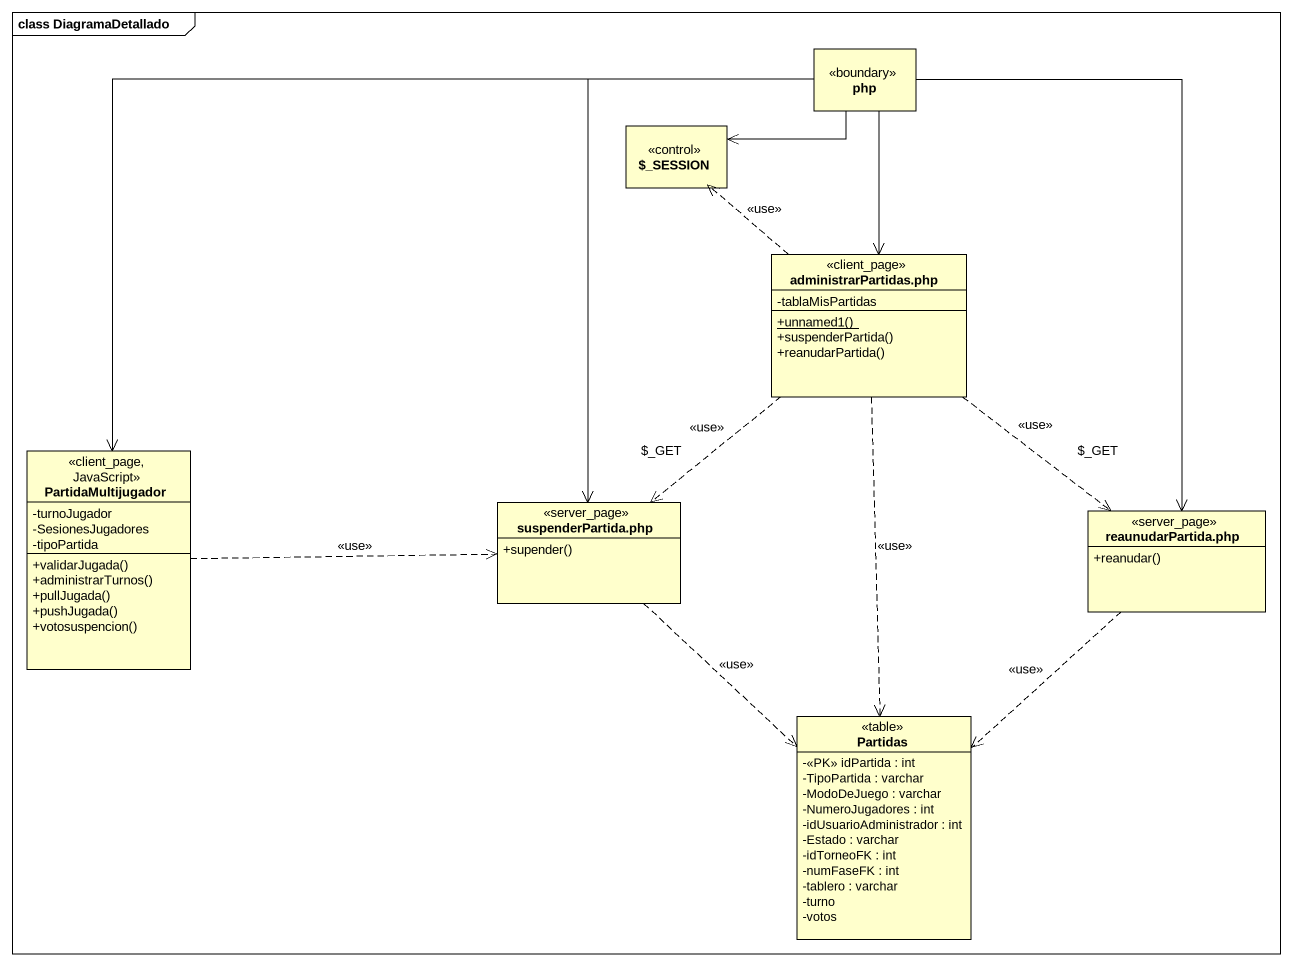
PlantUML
@startuml
mainframe class DiagramaDetallado
hide circle
hide empty members
skinparam classAttributeIconSize 0
class php <<boundary>>
class "~$_SESSION" as SESSION <<control>>
class "administrarPartidas.php" as administrarPartidas_php <<client_page>> {
  -tablaMisPartidas
  {static} +unnamed1()
  +suspenderPartida()
  +reanudarPartida()
}
class PartidaMultijugador <<client_page, JavaScript>> {
  -turnoJugador
  -SesionesJugadores
  -tipoPartida
  +validarJugada()
  +administrarTurnos()
  +pullJugada()
  +pushJugada()
  +votosuspencion()
}
class "suspenderPartida.php" as suspenderPartida_php <<server_page>> {
  +supender()
}
class "reaunudarPartida.php" as reaunudarPartida_php <<server_page>> {
  +reanudar()
}
class Partidas <<table>> {
  -<<PK>> idPartida : int
  -TipoPartida : varchar
  -ModoDeJuego : varchar
  -NumeroJugadores : int
  -idUsuarioAdministrador : int
  -Estado : varchar
  -idTorneoFK : int
  -numFaseFK : int
  -tablero : varchar
  -turno
  -votos
}
php -left-> SESSION
php --> administrarPartidas_php
php --> PartidaMultijugador
php --> suspenderPartida_php
php --> reaunudarPartida_php
administrarPartidas_php .up.> SESSION : <<use>>
administrarPartidas_php ..> suspenderPartida_php : <<use>>\n~$_GET
administrarPartidas_php ..> reaunudarPartida_php : <<use>>\n~$_GET
administrarPartidas_php ..> Partidas : <<use>>
PartidaMultijugador .right.> suspenderPartida_php : <<use>>
suspenderPartida_php ..> Partidas : <<use>>
reaunudarPartida_php ..> Partidas : <<use>>
@enduml
